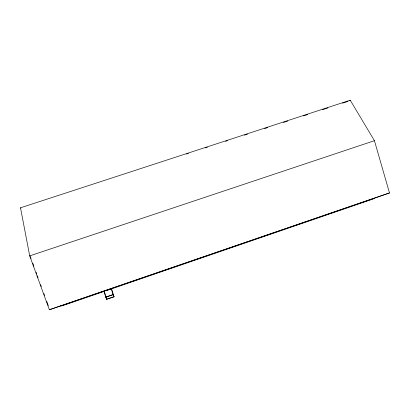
<?xml version="1.0" encoding="UTF-8"?>
<svg xmlns="http://www.w3.org/2000/svg" width="410" height="410" viewBox="0 0 410 410"><rect width="100%" height="100%" fill="white"/><g stroke="black" fill="none" stroke-linecap="round" stroke-linejoin="round"><path stroke-width="0.61" d="M349.843 100.773L350.227 100.209L374.433 140.697L389.5 192.951L49.384 309.755L29.71 255.881L20.5 207.798L350.227 100.209M374.007 198.348L373.003 199.055L107.097 290.393M105.734 297.137L113.068 294.611L114.036 296.814L111.587 288.85L111.259 288.727L103.935 291.243L105.734 297.137L113.232 294.662M105.908 297.183L106.549 299.295L113.877 296.768M106.549 299.295L114.036 296.814M49.384 309.755L389.5 192.951M374.433 140.697L29.71 255.881L30.181 256.065M186.627 154.042L188.457 153.448M205.507 147.882L207.332 147.282M225.602 141.322L227.432 140.722M244.483 135.162L247.527 134.167M264.578 128.602L267.622 127.607M283.459 122.441L287.723 121.047M303.554 115.881L307.818 114.487M322.434 109.716L327.918 107.927M342.534 103.161L348.013 101.373M60.526 305.804L61.797 305.952L104.289 291.356L103.935 291.243M20.5 207.798L20.977 208.106M30.401 256.665L31.057 258.454M32.8 263.23L33.886 266.218M36.07 272.184L36.721 273.977M37.377 275.766L38.033 277.56M40.646 284.719L41.302 286.513M43.916 293.673L44.572 295.466M46.75 301.432L48.277 305.614M111.259 288.727L113.068 294.611M104.637 292.499L105.508 295.349M105.852 296.486L106.723 299.336"/></g></svg>
